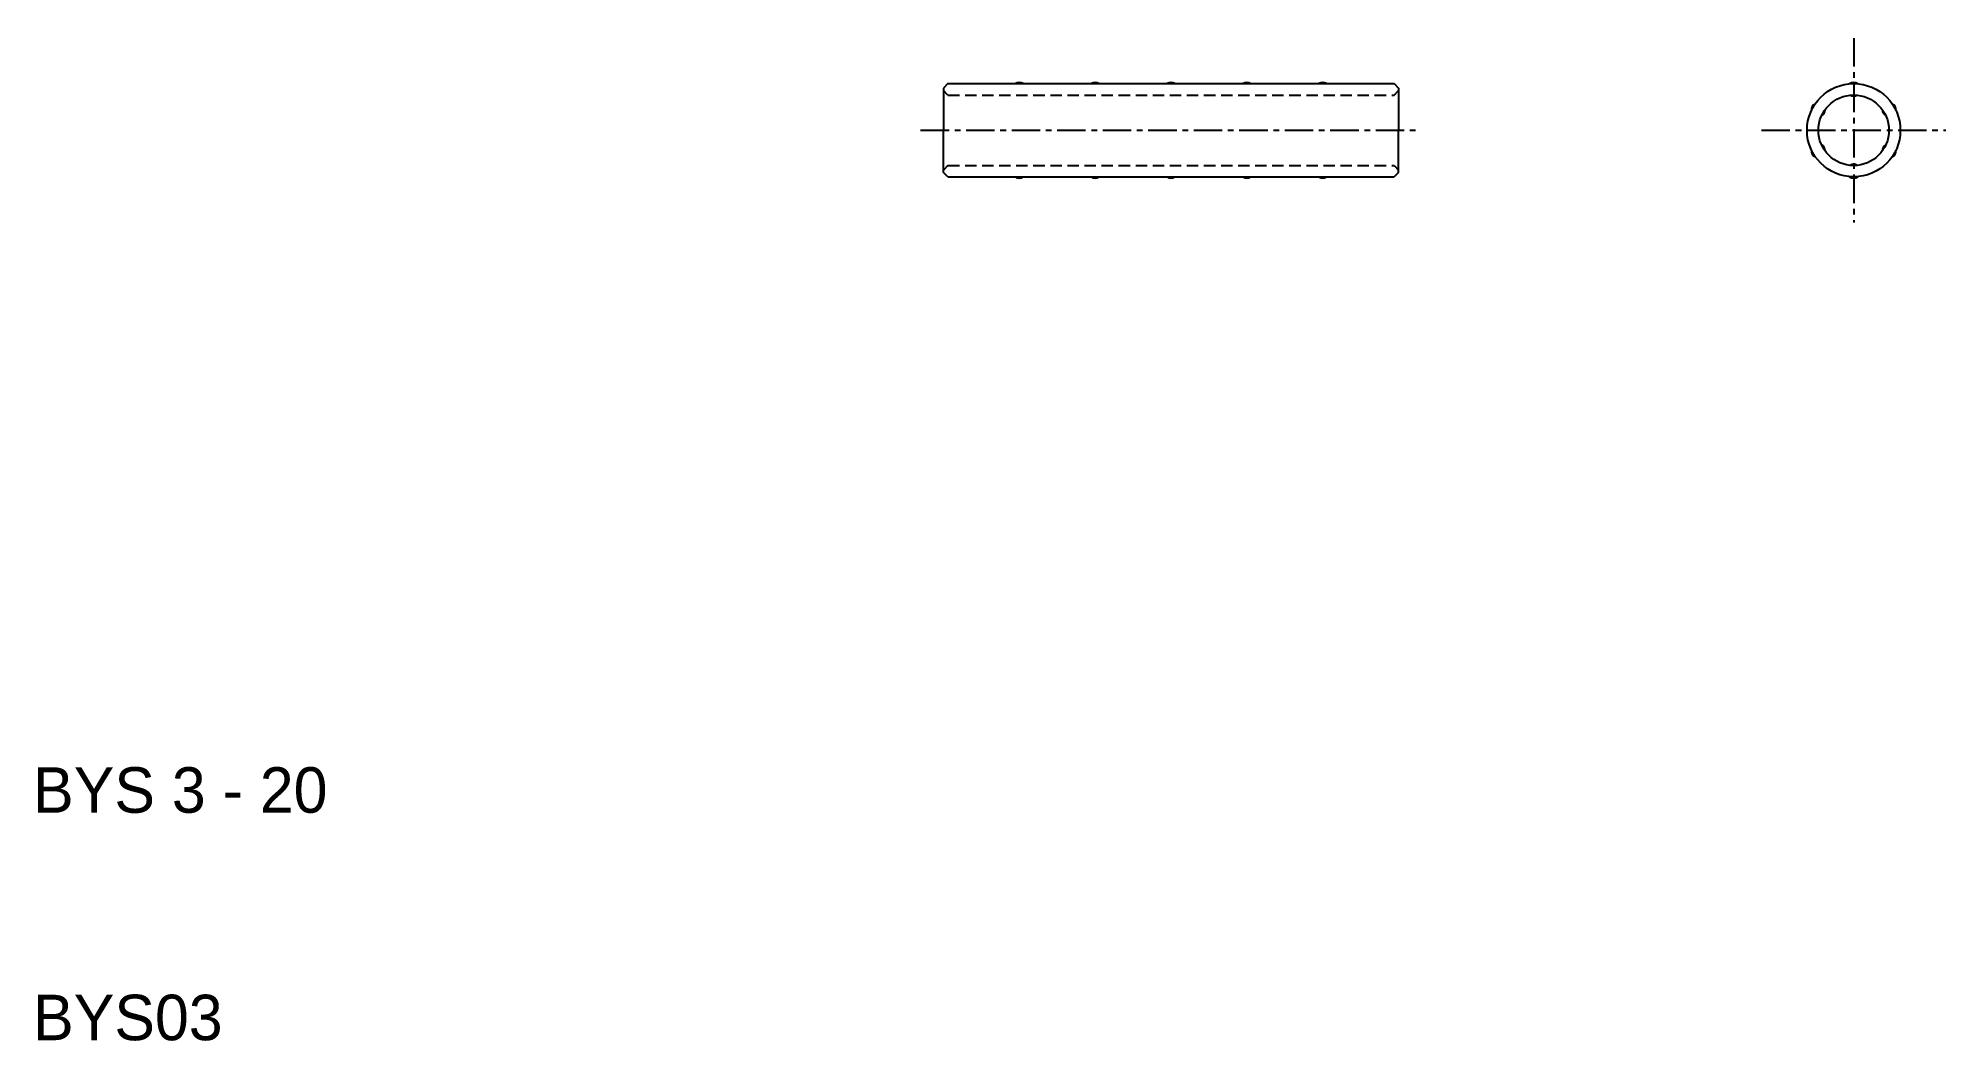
# Model space of a CAD drawing. Extents: x 10.2 to 94, y 10 to 54.
import ezdxf

# ---------------------------------------------------------------- set-up
doc = ezdxf.new("R2010")
doc.units = 0
doc.linetypes.add('CENTER', pattern=[2, 1.25, -0.25, 0.25, -0.25])
doc.linetypes.add('DASHED', pattern=[0.75, 0.5, -0.25])
doc.layers.get('0').update_dxf_attribs({"linetype": 'CONTINUOUS'})
doc.layers.add('CENTER', color=1, linetype='CENTER')

msp = doc.modelspace()

# ---------------------------------------------------------------- linework, layer by layer
at = {"color": 7, "linetype": 'CONTINUOUS'}
for p, q in [((50.2, 52.05), (50, 51.85)), ((50.2, 52.05), (69.8, 52.05)), ((69.8, 52.05), (70, 51.85)), ((50, 51.85), (50, 50)), ((70, 51.85), (70, 50)), ((50, 48.15), (50, 50)), ((70, 48.15), (70, 50)), ((50.2, 47.95), (50, 48.15)), ((50.2, 47.95), (69.8, 47.95)), ((70, 48.15), (69.8, 47.95))]:
    msp.add_line(p, q, dxfattribs=at)
at = {"color": 3, "linetype": 'DASHED'}
for p, q in [((50.2, 51.55), (50, 51.75)), ((50.2, 51.55), (69.8, 51.55)), ((69.8, 51.55), (70, 51.75)), ((50.2, 48.45), (50, 48.25)), ((50.2, 48.45), (69.8, 48.45)), ((69.8, 48.45), (70, 48.25))]:
    msp.add_line(p, q, dxfattribs=at)
at = {"color": 7, "linetype": 'CONTINUOUS'}
for radius in [2.05, 1.55]:
    msp.add_circle((90, 50), radius, dxfattribs=at)
for centre, start, end in [((53.333, 51.8), 56.44269, 123.55731), ((56.667, 51.8), 56.44269, 123.55731), ((60, 51.8), 56.44269, 123.55731), ((63.333, 51.8), 56.44269, 123.55731), ((66.667, 51.8), 56.44269, 123.55731), ((90, 51.8), 53.88838, 126.11162), ((88.441, 50.9), 113.88838, 186.11162), ((90, 51.8), 239.1817, 300.8183), ((91.559, 50.9), 353.88838, 66.11162), ((88.441, 50.9), 299.1817, 0.8183), ((91.559, 50.9), 179.1817, 240.8183), ((88.441, 49.1), 173.88838, 246.11162), ((88.441, 49.1), 359.1817, 60.8183), ((91.559, 49.1), 119.1817, 180.8183), ((91.559, 49.1), 293.88838, 6.11162), ((53.333, 48.2), 236.44269, 303.55731), ((56.667, 48.2), 236.44269, 303.55731), ((60, 48.2), 236.44269, 303.55731), ((63.333, 48.2), 236.44269, 303.55731), ((66.667, 48.2), 236.44269, 303.55731), ((90, 48.2), 233.88838, 306.11162), ((90, 48.2), 59.1817, 120.8183)]:
    msp.add_arc(centre, 0.3, start, end, dxfattribs=at)
at = {"layer": 'CENTER', "color": 1, "linetype": 'CENTER'}
for p, q in [((90, 54.05), (90, 45.95)), ((49, 50), (71, 50)), ((85.95, 50), (94.05, 50))]:
    msp.add_line(p, q, dxfattribs=at)

# ---------------------------------------------------------------- texts
at = {"color": 7, "linetype": 'CONTINUOUS'}
for s, p in [('BYS 3 - 20', (10, 20)), ('BYS03', (10, 10))]:
    msp.add_text(s, height=2, dxfattribs=at).set_placement(p)

doc.saveas('drawing.dxf')
